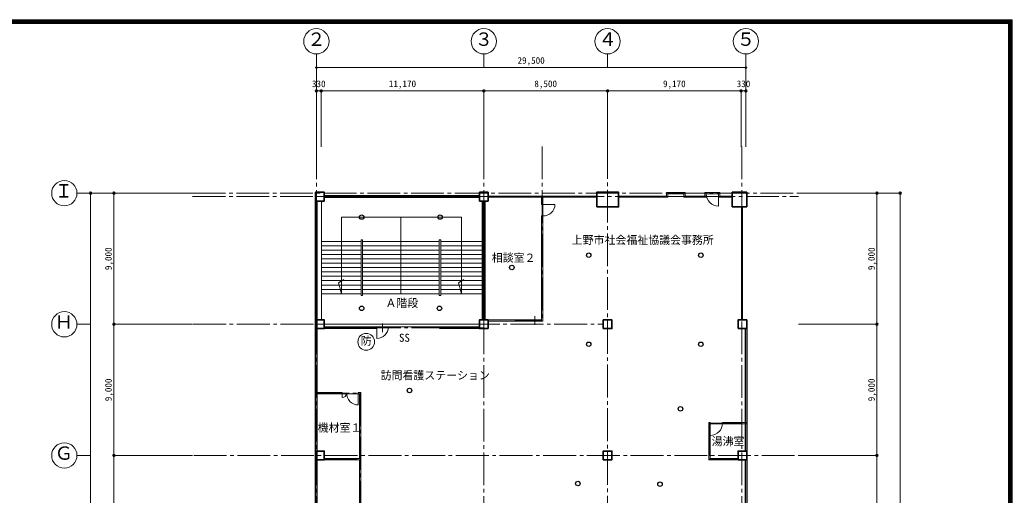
# Model space of a CAD drawing. Units: millimetres at full size, sheet at 1:250. Extents: x -229651 to 230101, y -162607 to 48650.
# Drawn here: x 1400 to 69551, y -97624 to -65000 of the extents above; entities that cross this region are included whole.
import ezdxf
from ezdxf.enums import TextEntityAlignment as Align

# ---------------------------------------------------------------- set-up
doc = ezdxf.new("R2010")
doc.units = ezdxf.units.MM
doc.header["$LTSCALE"] = 250
doc.header["$PDMODE"] = 32
doc.header["$PDSIZE"] = 125
doc.linetypes.add('CHAIN2', pattern=[12, 9, -1, 1, -1])
doc.linetypes.add('DASHED1', pattern=[1.8, 1.2, -0.6])
for name, color, linetype, lineweight in [('1-0', 7, 'Continuous', 25), ('1-1', 4, 'Continuous', 18), ('1-3', 3, 'Continuous', 35), ('1-4', 2, 'Continuous', 25), ('3-0', 1, 'Continuous', 18), ('A-0', 5, 'Continuous', 9), ('D-0', 4, 'Continuous', 18), ('E-0', 4, 'Continuous', 18), ('E-7', 4, 'Continuous', 18), ('E-D', 4, 'Continuous', 25)]:
    doc.layers.add(name, color=color, linetype=linetype, lineweight=lineweight)
doc.styles.add('ＭＳ ゴシック', font='')
doc.styles.get('ＭＳ ゴシック').set_extended_font_data('MS Gothic')

msp = doc.modelspace()

# ---------------------------------------------------------------- linework, layer by layer
at = {"layer": '1-0'}
for p, q in [((21706.4, -100965.8), (21706.4, -76835.8)), ((32966.4, -77075.8), (22306.4, -77075.8)), ((32966.4, -77195.8), (22306.4, -77195.8)), ((33206.4, -77435.8), (33206.4, -85595.8)), ((33326.4, -77435.8), (33326.4, -85595.8)), ((22306.4, -86075.8), (25906.4, -86075.8)), ((25906.4, -86195.8), (22306.4, -86195.8)), ((25906.4, -86195.8), (25906.4, -86075.8)), ((30235.4, -86075.8), (32966.4, -86075.8)), ((30235.4, -86195.8), (30235.4, -86075.8)), ((32966.4, -86195.8), (30235.4, -86195.8)), ((51206.4, -86195.8), (51206.4, -94595.8)), ((51326.4, -86195.8), (51326.4, -94595.8)), ((51326.4, -95195.8), (51326.4, -98430.8))]:
    msp.add_line(p, q, dxfattribs=at)
for points in [[(21826.4, -113925.8), (21826.4, -101006.4), (21826.4, -77435.8)], [(51206.4, -95195.8), (51206.4, -98430.8), (51326.4, -98430.8)]]:
    msp.add_lwpolyline(points, dxfattribs=at)
at = {"layer": '1-1'}
for p, q in [((21766.4, -68280.2), (21766.4, -67341)), ((33266.4, -68280.2), (33266.4, -67341)), ((41766.4, -68280.2), (41766.4, -67341)), ((51266.4, -68280.2), (51266.4, -67341)), ((6261.1, -76895.8), (5321.8, -76895.8)), ((45821.4, -76850.8), (45911.4, -76850.8)), ((45821.4, -76850.8), (45821.4, -77090.8)), ((45911.4, -76850.8), (45911.4, -77180.8)), ((45911.4, -76850.8), (47011.4, -76850.8)), ((45911.4, -76895.8), (47011.4, -76895.8)), ((45911.4, -76940.8), (47011.4, -76940.8)), ((47011.4, -76850.8), (47101.4, -76850.8)), ((47011.4, -76850.8), (47011.4, -77180.8)), ((47101.4, -76850.8), (47101.4, -77090.8)), ((48451.4, -76850.8), (48541.4, -76850.8)), ((48451.4, -76850.8), (48451.4, -77090.8)), ((48541.4, -76850.8), (48541.4, -77180.8)), ((48541.4, -76850.8), (49391.4, -76850.8)), ((48541.4, -76940.8), (49391.4, -76940.8)), ((49391.4, -76850.8), (49481.4, -76850.8)), ((22126.4, -85595.8), (22126.4, -77435.8)), ((22306.4, -77090.8), (32966.4, -77090.8)), ((22306.4, -77180.8), (32966.4, -77180.8)), ((33146.4, -85595.8), (33146.4, -77435.8)), ((33566.4, -77090.8), (41016.4, -77090.8)), ((33566.4, -77180.8), (41016.4, -77180.8)), ((37221.4, -77180.8), (37221.4, -77683.7)), ((37311.4, -77683.7), (37221.4, -77683.7)), ((37311.4, -77180.8), (37311.4, -85685.8)), ((37311.4, -77683.7), (38148.6, -77683.7)), ((42516.4, -77090.8), (45821.4, -77090.8)), ((42516.4, -77180.8), (45911.4, -77180.8)), ((47011.4, -77180.8), (48541.4, -77180.8)), ((47101.4, -77090.8), (48451.4, -77090.8)), ((49391.4, -77180.8), (49391.4, -77790.8)), ((50951.4, -77835.8), (50951.4, -85595.8)), ((51041.4, -77835.8), (51041.4, -85595.8)), ((27573.6, -78550.9), (27573.6, -83799.8)), ((31726.4, -78550.9), (31726.4, -83799.8)), ((22126.4, -80205.9), (24840.9, -80205.9)), ((24840.9, -80096.7), (24840.9, -83920.2)), ((24940.3, -80205.9), (30207, -80205.9)), ((30207, -80096.7), (30207, -83920.2)), ((30306.4, -80205.9), (33146.4, -80205.9)), ((22126.4, -80505.9), (24840.9, -80505.9)), ((22126.4, -80805.9), (24840.9, -80805.9)), ((22126.4, -81099.8), (24840.9, -81099.8)), ((24940.3, -80505.9), (30207, -80505.9)), ((24940.3, -80805.9), (30207, -80805.9)), ((24940.3, -81099.8), (30207, -81099.8)), ((30306.4, -80505.9), (33146.4, -80505.9)), ((30306.4, -80805.9), (33146.4, -80805.9)), ((30306.4, -81099.8), (33146.4, -81099.8)), ((22126.4, -81399.8), (24840.9, -81399.8)), ((22126.4, -81699.8), (24840.9, -81699.8)), ((24940.3, -81399.8), (30207, -81399.8)), ((24940.3, -81699.8), (30207, -81699.8)), ((30306.4, -81399.8), (33146.4, -81399.8)), ((30306.4, -81699.8), (33146.4, -81699.8)), ((22126.4, -81999.8), (24840.9, -81999.8)), ((22126.4, -82299.8), (24840.9, -82299.8)), ((24940.3, -81999.8), (30207, -81999.8)), ((24940.3, -82299.8), (30207, -82299.8)), ((30306.4, -81999.8), (33146.4, -81999.8)), ((30306.4, -82299.8), (33146.4, -82299.8)), ((22126.4, -82599.8), (24840.9, -82599.8)), ((22126.4, -82899.8), (24840.9, -82899.8)), ((24940.3, -82599.8), (30207, -82599.8)), ((24940.3, -82899.8), (30207, -82899.8)), ((30306.4, -82599.8), (33146.4, -82599.8)), ((30306.4, -82899.8), (33146.4, -82899.8)), ((22126.4, -83199.8), (24840.9, -83199.8)), ((22126.4, -83499.8), (24840.9, -83499.8)), ((22126.4, -83799.8), (24840.9, -83799.8)), ((24940.3, -83199.8), (30207, -83199.8)), ((24940.3, -83499.8), (30207, -83499.8)), ((24940.3, -83799.8), (30207, -83799.8)), ((30306.4, -83199.8), (33146.4, -83199.8)), ((30306.4, -83499.8), (33146.4, -83499.8)), ((30306.4, -83799.8), (33146.4, -83799.8)), ((24840.9, -83920.2), (24940.3, -83920.2)), ((30207, -83920.2), (30306.4, -83920.2)), ((26304, -85835.8), (26304, -86435.8)), ((33566.4, -85595.8), (37221.4, -85595.8)), ((33566.4, -85685.8), (36321.4, -85685.8)), ((36321.4, -85615.7), (35421.4, -85615.7)), ((35421.4, -85664.9), (35421.4, -85615.7)), ((36321.4, -85664.9), (35421.4, -85664.9)), ((36321.4, -85615.7), (36321.4, -85595.8)), ((36321.4, -85640.3), (37221.4, -85640.3)), ((36321.4, -85685.8), (36321.4, -85664.9)), ((37221.4, -85685.8), (36321.4, -85685.8)), ((36771.4, -85944.2), (36771.4, -85345.7)), ((37221.4, -85685.8), (37311.4, -85685.8)), ((6261.1, -85895.8), (5321.8, -85895.8)), ((25906.4, -86075.8), (26701.7, -86075.8)), ((25906.4, -86875.8), (25906.4, -86075.8)), ((26701.7, -86075.8), (30235.4, -86075.8)), ((21826.4, -90585.8), (23539.4, -90585.8)), ((23539.4, -90585.8), (23539.4, -90675.8)), ((24639.4, -91430.8), (24639.4, -90585.8)), ((24816.4, -90585.8), (24639.4, -90585.8)), ((24816.4, -99688.8), (24816.4, -90585.8)), ((21826.4, -90675.8), (23539.4, -90675.8)), ((23539.4, -90930.8), (23539.4, -90675.8)), ((23539.4, -90675.8), (24639.4, -90675.8)), ((24726.4, -90675.8), (24639.4, -90675.8)), ((24726.4, -95105.8), (24726.4, -90675.8)), ((48721.4, -92628.8), (48721.4, -95195.8)), ((49660.2, -92628.8), (51278.9, -92628.8)), ((49660.2, -92718.8), (49660.2, -92628.8)), ((48811.4, -92718.8), (51278.9, -92718.8)), ((48811.4, -92718.8), (48811.4, -93523.8)), ((6261.1, -94895.8), (5321.8, -94895.8)), ((22306.4, -95105.8), (24726.4, -95105.8)), ((22306.4, -95195.8), (24726.4, -95195.8)), ((24726.4, -99688.8), (24726.4, -95195.8)), ((50726.4, -95195.8), (48721.4, -95195.8)), ((50726.4, -95105.8), (48811.4, -95105.8))]:
    msp.add_line(p, q, dxfattribs=at)
at = {"layer": '1-1', "linetype": 'DASHED1'}
msp.add_line((36321.4, -85640.3), (35421.4, -85640.3), dxfattribs=at)
at = {"layer": '1-1'}
for points in [[(49391.4, -76850.8), (49391.4, -77180.8), (50326.4, -77180.8)], [(49481.4, -76850.8), (49481.4, -77090.8), (50326.4, -77090.8)], [(31726.4, -78550.9), (23483.6, -78550.9), (23483.6, -83799.8)], [(37311.4, -78450.8), (37221.4, -78450.8), (37221.4, -85685.8)], [(24840.9, -80096.7), (24940.3, -80096.7), (24940.3, -83920.2)], [(30207, -80096.7), (30306.4, -80096.7), (30306.4, -83920.2)], [(23483.6, -83799.8), (23282.7, -83049.8), (23659.5, -82832.2)], [(31726.4, -83799.8), (31525.4, -83049.8), (31902.2, -82832.2)], [(48721.4, -92628.8), (48811.4, -92628.8), (48811.4, -95105.8)]]:
    msp.add_lwpolyline(points, dxfattribs=at)
for centre in [(21764.4, -66472.6), (33264.4, -66472.6), (41764.4, -66472.6), (51264.4, -66472.6), (4453.5, -76897.7), (4453.5, -85897.7), (4453.5, -94897.7)]:
    msp.add_circle(centre, 868.4, dxfattribs=at)
for centre, radius, start, end in [((49391.4, -76940.8), 850, 180, 270), ((37378.6, -77683.7), 770, 264.99325, 0), ((25901.7, -86075.8), 800, 270.33143, 0), ((23539.4, -90630.8), 300, 270, 0), ((24639.4, -90630.8), 800, 177.7991, 270), ((48811.4, -92673.8), 850, 270, 359.1608)]:
    msp.add_arc(centre, radius, start, end, dxfattribs=at)
at = {"layer": '1-3'}
for p, q in [((21706.4, -77435.8), (21706.4, -76835.8)), ((32966.4, -76835.8), (32966.4, -77435.8)), ((33566.4, -76835.8), (32966.4, -76835.8)), ((33566.4, -76835.8), (32966.4, -76835.8)), ((33566.4, -77435.8), (33566.4, -76835.8)), ((51326.4, -77835.8), (51326.4, -76835.8)), ((32966.4, -77435.8), (33566.4, -77435.8)), ((50326.4, -77835.8), (51326.4, -77835.8)), ((21706.4, -94595.8), (21706.4, -95195.8))]:
    msp.add_line(p, q, dxfattribs=at)
for points in [[(21706.4, -77435.8), (22306.4, -77435.8), (22306.4, -76835.8), (21706.4, -76835.8)], [(51326.4, -76835.8), (50326.4, -76835.8), (50326.4, -77835.8)], [(21706.4, -95195.8), (22306.4, -95195.8), (22306.4, -94595.8), (21706.4, -94595.8)]]:
    msp.add_lwpolyline(points, dxfattribs=at)
for points in [[(41016.4, -77835.8), (41016.4, -76835.8), (42516.4, -76835.8), (42516.4, -77835.8)], [(21706.4, -86195.8), (22306.4, -86195.8), (22306.4, -85595.8), (21706.4, -85595.8)], [(33566.4, -86195.8), (33566.4, -85595.8), (32966.4, -85595.8), (32966.4, -86195.8)], [(41466.4, -86195.8), (42066.4, -86195.8), (42066.4, -85595.8), (41466.4, -85595.8)], [(50726.4, -86195.8), (51326.4, -86195.8), (51326.4, -85595.8), (50726.4, -85595.8)], [(41466.4, -95195.8), (42066.4, -95195.8), (42066.4, -94595.8), (41466.4, -94595.8)], [(50726.4, -95195.8), (51326.4, -95195.8), (51326.4, -94595.8), (50726.4, -94595.8)]]:
    msp.add_lwpolyline(points, close=True, dxfattribs=at)
for p in [(21766.4, -69880.2), (22096.4, -69880.2), (33266.4, -69880.2), (41766.4, -69880.2), (50936.4, -69880.2), (51266.4, -69880.2), (6261.1, -76895.8), (7861.1, -76895.8), (60262.8, -76895.8), (61862.8, -76895.8), (7861.1, -85895.8), (60262.8, -85895.8), (7861.1, -94895.8), (60262.8, -94895.8)]:
    msp.add_point(p, dxfattribs=at)
at = {"layer": '1-4'}
for centre in [(24876.2, -78538), (30263.4, -78538), (40471.6, -81156.9), (48167.2, -81156.9), (35194.4, -81996.9), (24876.2, -84801.1), (30217.7, -84801.1), (40471.6, -87266.7), (48167.2, -87266.7), (28158.6, -90438.2), (46768, -91697.5), (39725.4, -96827.9), (45368.8, -96874.6)]:
    msp.add_circle(centre, 154.1, dxfattribs=at)
at = {"layer": '3-0'}
msp.add_lwpolyline([(21766.4, -77135.8), (33266.4, -77135.8), (33266.4, -85895.8), (21766.4, -85895.8)], close=True, dxfattribs=at)
at = {"layer": 'A-0'}
for p, q in [((-69076.1, -65025), (69526.1, -65025)), ((-69051.1, -65050.1), (69501.1, -65050.1)), ((-69026.1, -65075.1), (69476.1, -65075.1)), ((-69001, -65100.1), (69451.1, -65100.1)), ((-68976, -65125.1), (69426, -65125.1)), ((-68951, -65150.2), (69401, -65150.2)), ((-68926, -65175.2), (69376, -65175.2)), ((-68900.9, -65200.2), (69351, -65200.2)), ((-68875.9, -65225.2), (69325.9, -65225.2)), ((69300.9, -65250.3), (-68850.9, -65250.3)), ((69300.9, -162357), (69300.9, -65250.3)), ((69325.9, -65225.2), (69325.9, -162382)), ((69351, -65200.2), (69351, -162407)), ((69376, -65175.2), (69376, -162432.1)), ((69401, -65150.2), (69401, -162457.1)), ((69426, -65125.1), (69426, -162482.1)), ((69451.1, -65100.1), (69451.1, -162507.1)), ((69476.1, -65075.1), (69476.1, -162532.2)), ((69501.1, -65050.1), (69501.1, -162557.2)), ((69526.1, -65025), (69526.1, -162582.2)), ((69551.2, -162607.3), (69551.2, -65000))]:
    msp.add_line(p, q, dxfattribs=at)
msp.add_lwpolyline([(69551.2, -65000), (-69101.2, -65000), (-69101.2, -162607.3)], dxfattribs=at)
at = {"layer": 'D-0', "color": 1}
msp.add_circle((25189, -87102.8), 575.2, dxfattribs=at)
at = {"layer": 'E-0', "color": 5, "linetype": 'CHAIN2', "lineweight": 9}
for p, q in [((21766.4, -73695.8), (21766.4, -114525.8)), ((33266.4, -73695.8), (33266.4, -147915.3)), ((37266.4, -73695.8), (37266.4, -85640.8)), ((41766.4, -147915.3), (41766.4, -73725.1)), ((50996.4, -73695.8), (50996.4, -147915.3)), ((13268.7, -76895.8), (54866.4, -76895.8)), ((13309.7, -85895.8), (32104.8, -85895.8)), ((22306.4, -86135.8), (33266.4, -86135.8)), ((32104.8, -85895.8), (41466.4, -85895.8)), ((21766.4, -90630.8), (24771.4, -90630.8)), ((24771.4, -90630.8), (24771.4, -105150.8)), ((48766.4, -92673.8), (51266.4, -92673.8)), ((13350.7, -94895.8), (54866.4, -94895.8)), ((22306.4, -95150.8), (24771.4, -95150.8))]:
    msp.add_line(p, q, dxfattribs=at)
for points in [[(13268.7, -77135.8), (33281.3, -77135.8), (54866.4, -77135.8)], [(48766.4, -92673.8), (48766.4, -95150.8), (50726.4, -95150.8)]]:
    msp.add_lwpolyline(points, dxfattribs=at)
at = {"layer": 'E-7'}
for p, q in [((21766.4, -68280.2), (51266.4, -68280.2)), ((21766.4, -68280.2), (21766.4, -69880.2)), ((51266.4, -68280.2), (51266.4, -69880.2)), ((21766.4, -69880.2), (22096.4, -69880.2)), ((21766.4, -69880.2), (21766.4, -73725.1)), ((22096.4, -69880.2), (22096.4, -73725.1)), ((6261.1, -76895.8), (6261.1, -145895.8)), ((6261.1, -76895.8), (7861.1, -76895.8)), ((7861.1, -76895.8), (7861.1, -85895.8)), ((7861.1, -76895.8), (13257.5, -76895.8)), ((60262.8, -76895.8), (54866.4, -76895.8)), ((60262.8, -76895.8), (60262.8, -85895.8)), ((61862.8, -76895.8), (60262.8, -76895.8)), ((61862.8, -76895.8), (61862.8, -145895.8)), ((7861.1, -85895.8), (13257.5, -85895.8)), ((60262.8, -85895.8), (54866.4, -85895.8))]:
    msp.add_line(p, q, dxfattribs=at)
for points in [[(22096.4, -69880.2), (33266.4, -69880.2), (33266.4, -73725.1)], [(33266.4, -69880.2), (41766.4, -69880.2), (41766.4, -73725.1)], [(41766.4, -69880.2), (50936.4, -69880.2), (50936.4, -73725.1)], [(50936.4, -69880.2), (51266.4, -69880.2), (51266.4, -73725.1)], [(7861.1, -85895.8), (7861.1, -94895.8), (13257.5, -94895.8)], [(60262.8, -85895.8), (60262.8, -94895.8), (54866.4, -94895.8)], [(7861.1, -94895.8), (7861.1, -104895.8), (13257.5, -104895.8)], [(60262.8, -94895.8), (60262.8, -104895.8), (54866.4, -104895.8)]]:
    msp.add_lwpolyline(points, dxfattribs=at)
at = {"layer": 'E-7', "color": 3}
for p in [(21766.4, -68280.2), (51266.4, -68280.2)]:
    msp.add_point(p, dxfattribs=at)

# ---------------------------------------------------------------- texts
at = {"layer": '1-1', "style": 'ＭＳ ゴシック'}
msp.add_text('SS', height=549.9, dxfattribs=at).set_placement((27439.2, -87262.5), align=Align.BOTTOM_LEFT)
at = {"layer": 'D-0', "style": 'ＭＳ ゴシック'}
msp.add_text('防', height=549.9, dxfattribs=at).set_placement((24814, -87477.8), align=Align.BOTTOM_LEFT)
at = {"layer": 'E-7', "style": 'ＭＳ ゴシック'}
for s, p in [('29,500', (35578.9, -68155.2)), ('330', (21462.6, -69755.2)), ('11,170', (26743.9, -69755.2)), ('8,500', (36735.1, -69755.2)), ('9,170', (45570.1, -69755.2)), ('330', (50632.6, -69755.2))]:
    msp.add_text(s, height=458.2, dxfattribs=at).set_placement(p, align=Align.BOTTOM_LEFT)
for p in [(7848.8, -82177), (60254.9, -82177), (7848.8, -91177), (60254.9, -91177)]:
    msp.add_text('9,000', height=458.2, rotation=90, dxfattribs=at).set_placement(p, align=Align.BOTTOM_LEFT)
at = {"layer": 'E-D', "color": 3, "style": 'ＭＳ ゴシック'}
for s, p in [('２', (21143.8, -67058.9)), ('３', (32643.8, -67058.9)), ('４', (41143.8, -67058.9)), ('５', (50643.8, -67058.9)), ('Ｉ', (3793.9, -77471.2)), ('Ｈ', (3793.9, -86471.2)), ('Ｇ', (3793.9, -95471.2))]:
    msp.add_text(s, height=916.4, dxfattribs=at).set_placement(p, align=Align.BOTTOM_LEFT)
at = {"layer": 'E-D', "style": 'ＭＳ ゴシック'}
for s, p in [('上野市社会福祉協議会事務所', (39305.6, -80550.5)), ('相談室２', (33811, -81775.4)), ('Ａ階段', (26513, -84879.6)), ('訪問看護ステーション', (26178.4, -89843.1)), ('機材室１', (21856.4, -93435.7)), ('湯沸室', (48913, -94371.4))]:
    msp.add_text(s, height=549.9, dxfattribs=at).set_placement(p, align=Align.BOTTOM_LEFT)

doc.saveas('drawing.dxf')
